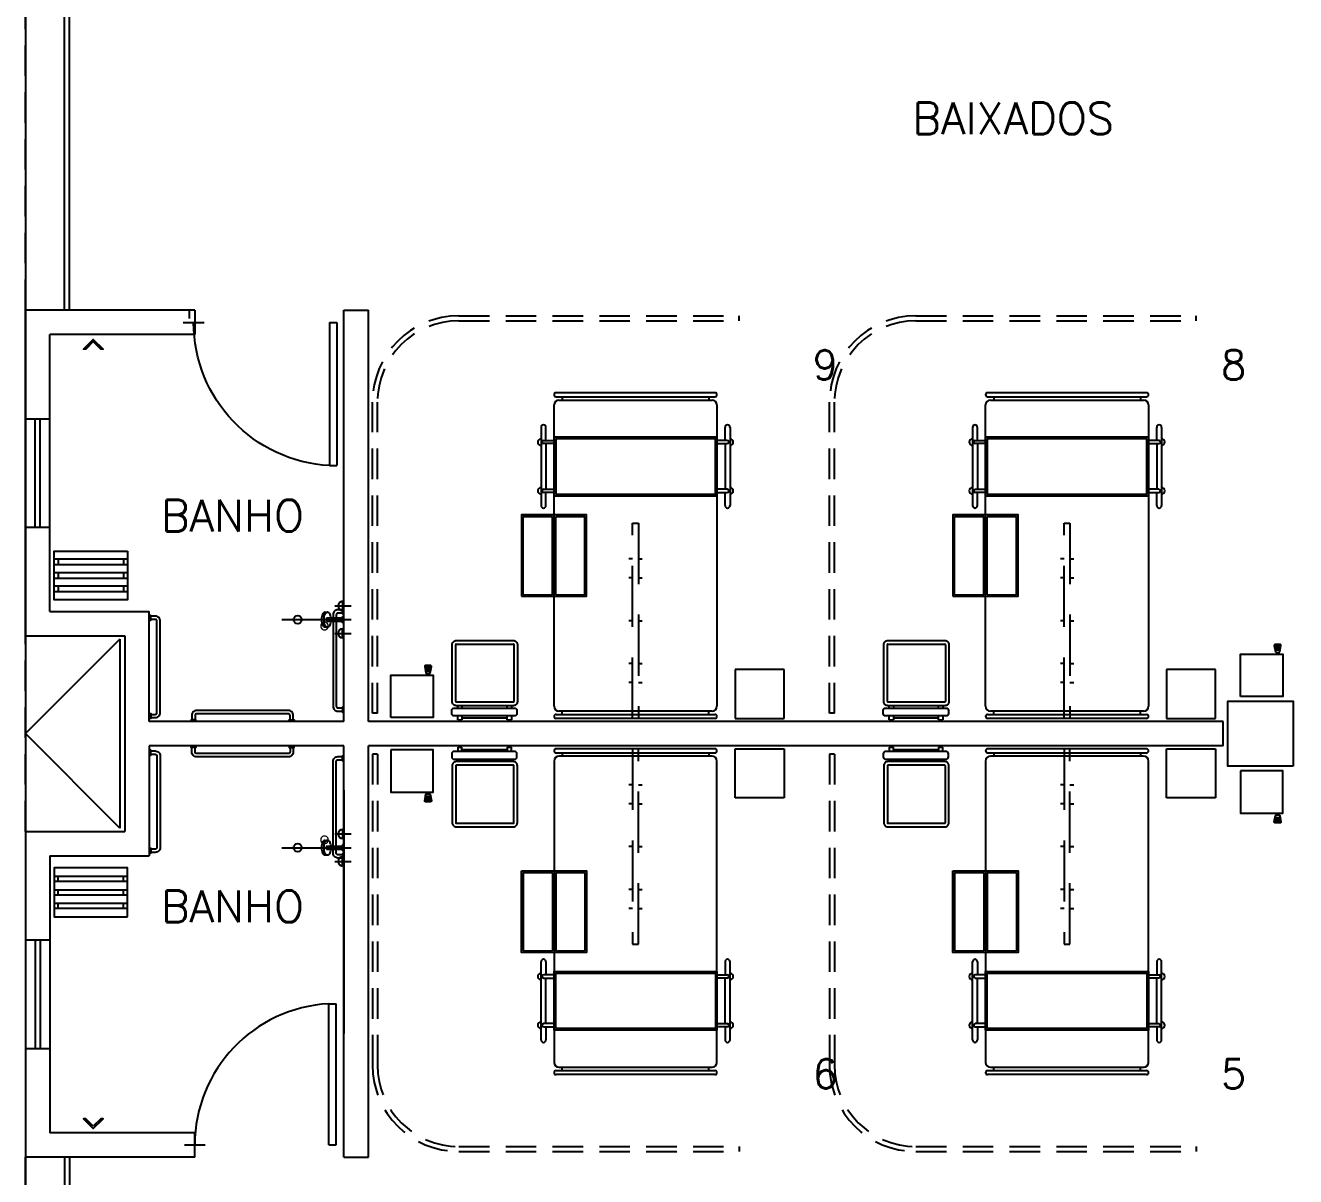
# Model space of a CAD drawing. Extents: x -358 to -207, y -206 to -105.
# Drawn here: x -296.29 to -288.5, y -187.15 to -180.08 of the extents above; entities that cross this region are included whole.
import ezdxf
from ezdxf.enums import TextEntityAlignment as Align

# ---------------------------------------------------------------- set-up
doc = ezdxf.new("R2010")
doc.units = 0
doc.header["$LTSCALE"] = 1.5
doc.header["$MEASUREMENT"] = 0
doc.linetypes.add('HIDDEN', pattern=[0.375, 0.25, -0.125])
doc.linetypes.add('HIDDEN2', pattern=[0.1875, 0.125, -0.0625])
doc.layers.get('0').update_dxf_attribs({"linetype": 'CONTINUOUS'})
for name, color, linetype in [('8CMOB01', 8, 'CONTINUOUS'), ('9CCOLUMNA', 5, 'CONTINUOUS'), ('AREAS', 253, 'CONTINUOUS'), ('CANCEL', 6, 'CONTINUOUS'), ('CCPTAS', 6, 'CONTINUOUS'), ('ESTRUCTURA', 5, 'CONTINUOUS'), ('MSAN', 6, 'CONTINUOUS'), ('PROY', 7, 'HIDDEN2'), ('RCMURO01', 3, 'CONTINUOUS'), ('TEXTOS', 2, 'CONTINUOUS'), ('ZCTEXT01', 2, 'CONTINUOUS')]:
    doc.layers.add(name, color=color, linetype=linetype)
doc.styles.add('REG-60', font='ROMANS.shx', dxfattribs={"height": 0.195})
doc.styles.add('REG-80', font='ROMANS.shx', dxfattribs={"height": 0.27})
doc.styles.add('REG80B', font='ROMANS.shx', dxfattribs={"width": 1.5, "height": 0.045})

# ---------------------------------------------------------------- blocks, each defined once
blk = doc.blocks.new('PTA-D')
for p, q in [((0.95, 0), (0.95, 1)), ((0.95, 1), (1, 1)), ((1, 0), (1, 1)), ((-0.0734, 0), (0.0734, 0)), ((0.95, 0), (1, 0))]:
    blk.add_line(p, q)
blk.add_arc((1.0023, -0.001), 1.0023, 92.99284, 179.94476)
blk = doc.blocks.new('BW')
at = {"layer": 'MSAN'}
for points in [[(-0.2774, 0.0259), (-0.2774, 0.0159), (-0.3074, 0.0159), (-0.3074, 0.0259)], [(0.2952, 0.0259), (0.2952, 0.0159), (0.3252, 0.0159), (0.3252, 0.0259)]]:
    blk.add_lwpolyline(points, dxfattribs=at)
for points in [[(0.3202, 0.0159), (0.3202, -0.0111, -0.414214), (0.2902, -0.0411), (-0.0411, -0.0411), (-0.2724, -0.0411, -0.414214), (-0.3024, -0.0111), (-0.3024, 0.0159)], [(0.3002, 0.0159), (0.3002, -0.0111, -0.414214), (0.2902, -0.0211), (-0.0411, -0.0211), (-0.2724, -0.0211, -0.414214), (-0.2824, -0.0111), (-0.2824, 0.0159)]]:
    blk.add_lwpolyline(points, format="xyb", dxfattribs=at)
blk = doc.blocks.new('6')
at = {"layer": 'MSAN'}
blk.add_lwpolyline([(0.0141, 0), (0.06, 0.0459), (0.06, 0.06), (0, 0), (0.06, -0.06), (0.06, -0.0459)], close=True, dxfattribs=at)
blk = doc.blocks.new('BA')
at = {"layer": 'MSAN'}
for p, q in [((-0.2271, 0.0975), (0.2229, 0.0975)), ((-0.2021, 0.0645), (-0.2021, 0.0975)), ((0.1979, 0.0645), (0.1979, 0.0975)), ((0.2229, 0.0645), (-0.2271, 0.0645)), ((-0.2271, 0.0145), (0.2229, 0.0145)), ((-0.2021, -0.0185), (-0.2021, 0.0145)), ((0.1979, -0.0185), (0.1979, 0.0145)), ((0.2229, -0.0185), (-0.2271, -0.0185)), ((-0.2271, -0.0685), (0.2229, -0.0685)), ((-0.2021, -0.1015), (-0.2021, -0.0685)), ((0.1979, -0.1015), (0.1979, -0.0685)), ((0.2229, -0.1015), (-0.2271, -0.1015))]:
    blk.add_line(p, q, dxfattribs=at)
blk.add_lwpolyline([(0.2229, -0.1515), (0.2229, -0.1015), (0.2229, -0.0685), (0.2229, -0.0185), (0.2229, 0.0145), (0.2229, 0.0645), (0.2229, 0.0975), (0.2229, 0.1485), (-0.2271, 0.1485), (-0.2271, 0.0975), (-0.2271, 0.0645), (-0.2271, 0.0145), (-0.2271, -0.0185), (-0.2271, -0.0685), (-0.2271, -0.1015), (-0.2271, -0.1515)], close=True, dxfattribs=at)

msp = doc.modelspace()

# ---------------------------------------------------------------- linework, layer by layer
at = {"layer": '8CMOB01', "color": 8, "linetype": 'HIDDEN2'}
for p, q in [((-293.6302, -181.8648), (-291.9102, -181.8648)), ((-293.6302, -181.8948), (-291.9102, -181.8948)), ((-290.8253, -181.8648), (-289.1053, -181.8648)), ((-290.8253, -181.8948), (-289.1053, -181.8948)), ((-294.1602, -184.3048), (-294.1602, -182.3948)), ((-294.1302, -184.3048), (-294.1302, -182.3948)), ((-291.3553, -184.3048), (-291.3553, -182.3948)), ((-291.3253, -184.3048), (-291.3253, -182.3948)), ((-294.1302, -184.3048), (-294.1602, -184.3048)), ((-291.3253, -184.3048), (-291.3553, -184.3048)), ((-294.1602, -184.5548), (-294.1602, -186.4648)), ((-294.1302, -184.5548), (-294.1602, -184.5548)), ((-294.1302, -184.5548), (-294.1302, -186.4648)), ((-291.3553, -184.5548), (-291.3553, -186.4648)), ((-291.3253, -184.5548), (-291.3553, -184.5548)), ((-291.3253, -184.5548), (-291.3253, -186.4648)), ((-293.6302, -186.9648), (-291.9102, -186.9648)), ((-293.6302, -186.9948), (-291.9102, -186.9948)), ((-290.8253, -186.9648), (-289.1053, -186.9648)), ((-290.8253, -186.9948), (-289.1053, -186.9948))]:
    msp.add_line(p, q, dxfattribs=at)
at = {"layer": '8CMOB01', "color": 8}
for p, q in [((-291.9102, -181.8948), (-291.9102, -181.8648)), ((-289.1053, -181.8948), (-289.1053, -181.8648)), ((-292.0585, -182.3367), (-293.0335, -182.3367)), ((-293.0335, -182.3617), (-292.0585, -182.3617)), ((-293.016, -182.3817), (-292.076, -182.3817)), ((-292.996, -182.3617), (-292.996, -182.3817)), ((-292.096, -182.3617), (-292.096, -182.3817)), ((-289.4102, -182.3367), (-290.3852, -182.3367)), ((-290.3852, -182.3617), (-289.4102, -182.3617)), ((-290.3677, -182.3817), (-289.4277, -182.3817)), ((-290.3477, -182.3617), (-290.3477, -182.3817)), ((-289.4477, -182.3617), (-289.4477, -182.3817)), ((-293.046, -184.2617), (-293.046, -182.4117)), ((-292.046, -182.4117), (-292.046, -184.2617)), ((-290.3977, -184.2617), (-290.3977, -182.4117)), ((-289.3977, -182.4117), (-289.3977, -184.2617)), ((-293.126, -182.5496), (-293.126, -183.0296)), ((-293.096, -182.6296), (-293.096, -182.5496)), ((-291.996, -182.6296), (-291.996, -182.5496)), ((-291.966, -182.5496), (-291.966, -183.0296)), ((-290.4777, -182.5496), (-290.4777, -183.0296)), ((-290.4477, -182.6296), (-290.4477, -182.5496)), ((-289.3477, -182.6296), (-289.3477, -182.5496)), ((-289.3177, -182.5496), (-289.3177, -183.0296)), ((-293.109, -182.6296), (-293.046, -182.6296)), ((-293.046, -182.6096), (-293.046, -182.9696)), ((-292.046, -182.6096), (-293.046, -182.6096)), ((-293.036, -182.6196), (-293.036, -182.9596)), ((-292.056, -182.6196), (-293.036, -182.6196)), ((-292.056, -182.9596), (-292.056, -182.6196)), ((-292.046, -182.9696), (-292.046, -182.6096)), ((-291.983, -182.6296), (-292.046, -182.6296)), ((-290.4606, -182.6296), (-290.3977, -182.6296)), ((-289.3977, -182.6096), (-290.3977, -182.6096)), ((-290.3977, -182.6096), (-290.3977, -182.9696)), ((-289.4077, -182.6196), (-290.3877, -182.6196)), ((-290.3877, -182.6196), (-290.3877, -182.9596)), ((-289.4077, -182.9596), (-289.4077, -182.6196)), ((-289.3977, -182.9696), (-289.3977, -182.6096)), ((-289.3347, -182.6296), (-289.3977, -182.6296)), ((-293.046, -182.6496), (-293.109, -182.6496)), ((-293.096, -182.6496), (-293.096, -182.9296)), ((-292.046, -182.6496), (-291.983, -182.6496)), ((-291.996, -182.6496), (-291.996, -182.9296)), ((-290.3977, -182.6496), (-290.4606, -182.6496)), ((-290.4477, -182.6496), (-290.4477, -182.9296)), ((-289.3977, -182.6496), (-289.3347, -182.6496)), ((-289.3477, -182.6496), (-289.3477, -182.9296)), ((-293.109, -182.9296), (-293.046, -182.9296)), ((-291.983, -182.9296), (-292.046, -182.9296)), ((-290.4606, -182.9296), (-290.3977, -182.9296)), ((-289.3347, -182.9296), (-289.3977, -182.9296)), ((-293.046, -182.9496), (-293.109, -182.9496)), ((-293.096, -183.0296), (-293.096, -182.9496)), ((-293.046, -182.9696), (-292.046, -182.9696)), ((-293.036, -182.9596), (-292.056, -182.9596)), ((-292.046, -182.9496), (-291.983, -182.9496)), ((-291.996, -183.0296), (-291.996, -182.9496)), ((-290.3977, -182.9496), (-290.4606, -182.9496)), ((-290.4477, -183.0296), (-290.4477, -182.9496)), ((-290.3977, -182.9696), (-289.3977, -182.9696)), ((-290.3877, -182.9596), (-289.4077, -182.9596)), ((-289.3977, -182.9496), (-289.3347, -182.9496)), ((-289.3477, -183.0296), (-289.3477, -182.9496)), ((-291.9347, -184.0367), (-291.9347, -184.3367)), ((-291.6347, -184.0367), (-291.9347, -184.0367)), ((-291.6347, -184.3367), (-291.6347, -184.0367)), ((-289.2864, -184.0367), (-289.2864, -184.3367)), ((-288.9864, -184.0367), (-289.2864, -184.0367)), ((-288.9864, -184.3367), (-288.9864, -184.0367)), ((-293.0335, -184.3117), (-292.0585, -184.3117)), ((-292.0585, -184.3367), (-293.0335, -184.3367)), ((-292.076, -184.2917), (-293.016, -184.2917)), ((-292.996, -184.3117), (-292.996, -184.2917)), ((-292.096, -184.3117), (-292.096, -184.2917)), ((-291.9347, -184.3367), (-291.6347, -184.3367)), ((-290.3852, -184.3117), (-289.4102, -184.3117)), ((-289.4102, -184.3367), (-290.3852, -184.3367)), ((-289.4277, -184.2917), (-290.3677, -184.2917)), ((-290.3477, -184.3117), (-290.3477, -184.2917)), ((-289.4477, -184.3117), (-289.4477, -184.2917)), ((-289.2864, -184.3367), (-288.9864, -184.3367)), ((-292.0585, -184.523), (-293.0335, -184.523)), ((-293.0335, -184.548), (-292.0585, -184.548)), ((-292.076, -184.568), (-293.016, -184.568)), ((-292.996, -184.548), (-292.996, -184.568)), ((-292.096, -184.548), (-292.096, -184.568)), ((-291.9347, -184.823), (-291.9347, -184.523)), ((-291.9347, -184.523), (-291.6347, -184.523)), ((-291.6347, -184.523), (-291.6347, -184.823)), ((-289.4102, -184.523), (-290.3852, -184.523)), ((-290.3852, -184.548), (-289.4102, -184.548)), ((-289.4277, -184.568), (-290.3677, -184.568)), ((-290.3477, -184.548), (-290.3477, -184.568)), ((-289.4477, -184.548), (-289.4477, -184.568)), ((-289.2864, -184.823), (-289.2864, -184.523)), ((-289.2864, -184.523), (-288.9864, -184.523)), ((-288.9864, -184.523), (-288.9864, -184.823)), ((-293.046, -184.598), (-293.046, -186.448)), ((-292.046, -186.448), (-292.046, -184.598)), ((-290.3977, -184.598), (-290.3977, -186.448)), ((-289.3977, -186.448), (-289.3977, -184.598)), ((-291.6347, -184.823), (-291.9347, -184.823)), ((-288.9864, -184.823), (-289.2864, -184.823)), ((-293.126, -186.3101), (-293.126, -185.8301)), ((-293.096, -185.8301), (-293.096, -185.9101)), ((-291.996, -185.8301), (-291.996, -185.9101)), ((-291.966, -186.3101), (-291.966, -185.8301)), ((-290.4777, -186.3101), (-290.4777, -185.8301)), ((-290.4477, -185.8301), (-290.4477, -185.9101)), ((-289.3477, -185.8301), (-289.3477, -185.9101)), ((-289.3177, -186.3101), (-289.3177, -185.8301)), ((-293.046, -185.9101), (-293.109, -185.9101)), ((-293.046, -186.2501), (-293.046, -185.8901)), ((-293.046, -185.8901), (-292.046, -185.8901)), ((-293.036, -186.2401), (-293.036, -185.9001)), ((-293.036, -185.9001), (-292.056, -185.9001)), ((-292.056, -185.9001), (-292.056, -186.2401)), ((-292.046, -185.8901), (-292.046, -186.2501)), ((-292.046, -185.9101), (-291.983, -185.9101)), ((-290.3977, -185.9101), (-290.4606, -185.9101)), ((-290.3977, -185.8901), (-289.3977, -185.8901)), ((-290.3977, -186.2501), (-290.3977, -185.8901)), ((-290.3877, -185.9001), (-289.4077, -185.9001)), ((-290.3877, -186.2401), (-290.3877, -185.9001)), ((-289.4077, -185.9001), (-289.4077, -186.2401)), ((-289.3977, -185.8901), (-289.3977, -186.2501)), ((-289.3977, -185.9101), (-289.3347, -185.9101)), ((-293.109, -185.9301), (-293.046, -185.9301)), ((-293.096, -186.2101), (-293.096, -185.9301)), ((-291.983, -185.9301), (-292.046, -185.9301)), ((-291.996, -186.2101), (-291.996, -185.9301)), ((-290.4606, -185.9301), (-290.3977, -185.9301)), ((-290.4477, -186.2101), (-290.4477, -185.9301)), ((-289.3347, -185.9301), (-289.3977, -185.9301)), ((-289.3477, -186.2101), (-289.3477, -185.9301)), ((-293.046, -186.2101), (-293.109, -186.2101)), ((-292.046, -186.2101), (-291.983, -186.2101)), ((-290.3977, -186.2101), (-290.4606, -186.2101)), ((-289.3977, -186.2101), (-289.3347, -186.2101)), ((-293.109, -186.2301), (-293.046, -186.2301)), ((-293.096, -186.2301), (-293.096, -186.3101)), ((-292.046, -186.2501), (-293.046, -186.2501)), ((-292.056, -186.2401), (-293.036, -186.2401)), ((-291.983, -186.2301), (-292.046, -186.2301)), ((-291.996, -186.2301), (-291.996, -186.3101)), ((-290.4606, -186.2301), (-290.3977, -186.2301)), ((-290.4477, -186.2301), (-290.4477, -186.3101)), ((-289.3977, -186.2501), (-290.3977, -186.2501)), ((-289.4077, -186.2401), (-290.3877, -186.2401)), ((-289.3347, -186.2301), (-289.3977, -186.2301)), ((-289.3477, -186.2301), (-289.3477, -186.3101)), ((-293.0335, -186.498), (-292.0585, -186.498)), ((-292.0585, -186.523), (-293.0335, -186.523)), ((-293.016, -186.478), (-292.076, -186.478)), ((-292.996, -186.498), (-292.996, -186.478)), ((-292.096, -186.498), (-292.096, -186.478)), ((-290.3852, -186.498), (-289.4102, -186.498)), ((-289.4102, -186.523), (-290.3852, -186.523)), ((-290.3677, -186.478), (-289.4277, -186.478)), ((-290.3477, -186.498), (-290.3477, -186.478)), ((-289.4477, -186.498), (-289.4477, -186.478)), ((-291.9102, -186.9648), (-291.9102, -186.9948)), ((-289.1053, -186.9648), (-289.1053, -186.9948))]:
    msp.add_line(p, q, dxfattribs=at)
at = {"layer": '8CMOB01', "color": 8, "linetype": 'Continuous'}
for p, q in [((-293.236, -183.0967), (-293.056, -183.0967)), ((-293.236, -183.5767), (-293.236, -183.0967)), ((-293.056, -183.5767), (-293.056, -183.0967)), ((-293.046, -183.5867), (-293.046, -183.0867)), ((-293.036, -183.0967), (-292.856, -183.0967)), ((-293.036, -183.5767), (-293.036, -183.0967)), ((-292.856, -183.5767), (-292.856, -183.0967)), ((-290.5877, -183.0967), (-290.4077, -183.0967)), ((-290.5877, -183.5767), (-290.5877, -183.0967)), ((-290.4077, -183.5767), (-290.4077, -183.0967)), ((-290.3977, -183.5867), (-290.3977, -183.0867)), ((-290.3877, -183.0967), (-290.2077, -183.0967)), ((-290.3877, -183.5767), (-290.3877, -183.0967)), ((-290.2077, -183.5767), (-290.2077, -183.0967)), ((-293.236, -183.5767), (-293.056, -183.5767)), ((-293.036, -183.5767), (-292.856, -183.5767)), ((-290.5877, -183.5767), (-290.4077, -183.5767)), ((-290.3877, -183.5767), (-290.2077, -183.5767)), ((-293.236, -185.283), (-293.236, -185.763)), ((-293.236, -185.283), (-293.056, -185.283)), ((-293.056, -185.283), (-293.056, -185.763)), ((-293.046, -185.273), (-293.046, -185.773)), ((-293.036, -185.283), (-293.036, -185.763)), ((-293.036, -185.283), (-292.856, -185.283)), ((-292.856, -185.283), (-292.856, -185.763)), ((-290.5877, -185.283), (-290.5877, -185.763)), ((-290.5877, -185.283), (-290.4077, -185.283)), ((-290.4077, -185.283), (-290.4077, -185.763)), ((-290.3977, -185.273), (-290.3977, -185.773)), ((-290.3877, -185.283), (-290.3877, -185.763)), ((-290.3877, -185.283), (-290.2077, -185.283)), ((-290.2077, -185.283), (-290.2077, -185.763)), ((-293.236, -185.763), (-293.056, -185.763)), ((-293.036, -185.763), (-292.856, -185.763)), ((-290.5877, -185.763), (-290.4077, -185.763)), ((-290.3877, -185.763), (-290.2077, -185.763))]:
    msp.add_line(p, q, dxfattribs=at)
at = {"layer": '8CMOB01', "linetype": 'HIDDEN'}
for p, q in [((-292.5635, -184.3367), (-292.5635, -183.1367)), ((-292.5285, -183.1367), (-292.5285, -184.3367)), ((-289.9152, -184.3367), (-289.9152, -183.1367)), ((-289.8802, -183.1367), (-289.8802, -184.3367)), ((-292.5635, -184.523), (-292.5635, -185.723)), ((-292.5285, -185.723), (-292.5285, -184.523)), ((-289.9152, -184.523), (-289.9152, -185.723)), ((-289.8802, -185.723), (-289.8802, -184.523))]:
    msp.add_line(p, q, dxfattribs=at)
at = {"layer": '8CMOB01'}
for p, q in [((-292.5635, -183.1367), (-292.5285, -183.1367)), ((-289.9152, -183.1367), (-289.8802, -183.1367)), ((-292.5635, -183.3569), (-292.5867, -183.3569)), ((-292.5285, -183.3569), (-292.5054, -183.3569)), ((-289.9152, -183.3569), (-289.9383, -183.3569)), ((-289.8802, -183.3569), (-289.857, -183.3569)), ((-292.5635, -183.4739), (-292.5867, -183.4739)), ((-292.5285, -183.4739), (-292.5054, -183.4739)), ((-289.9152, -183.4739), (-289.9383, -183.4739)), ((-289.8802, -183.4739), (-289.857, -183.4739)), ((-292.5635, -183.7367), (-292.5867, -183.7367)), ((-292.5285, -183.7367), (-292.5054, -183.7367)), ((-289.9152, -183.7367), (-289.9383, -183.7367)), ((-289.8802, -183.7367), (-289.857, -183.7367)), ((-288.8333, -183.9414), (-288.605, -183.9414)), ((-288.6261, -183.8859), (-288.585, -183.8859)), ((-288.6256, -183.8909), (-288.5855, -183.8909)), ((-288.6246, -183.8959), (-288.5865, -183.8959)), ((-288.6237, -183.9009), (-288.5874, -183.9009)), ((-288.6227, -183.9059), (-288.5884, -183.9059)), ((-288.6217, -183.9109), (-288.5893, -183.9109)), ((-288.6208, -183.9159), (-288.5903, -183.9159)), ((-288.608, -183.9314), (-288.608, -183.9414)), ((-288.603, -183.9314), (-288.603, -183.9414)), ((-293.8396, -184.0158), (-293.7985, -184.0158)), ((-293.8391, -184.0208), (-293.799, -184.0208)), ((-293.8381, -184.0258), (-293.8, -184.0258)), ((-293.8372, -184.0308), (-293.8009, -184.0308)), ((-293.8362, -184.0358), (-293.8019, -184.0358)), ((-292.5635, -183.9994), (-292.5867, -183.9994)), ((-292.5285, -183.9994), (-292.5054, -183.9994)), ((-289.9152, -183.9994), (-289.9383, -183.9994)), ((-289.8802, -183.9994), (-289.857, -183.9994)), ((-294.0469, -184.0713), (-293.8185, -184.0713)), ((-293.8353, -184.0408), (-293.8028, -184.0408)), ((-293.8343, -184.0458), (-293.8038, -184.0458)), ((-293.8216, -184.0613), (-293.8216, -184.0713)), ((-293.8166, -184.0613), (-293.8166, -184.0713)), ((-292.5635, -184.1164), (-292.5867, -184.1164)), ((-292.5285, -184.1164), (-292.5054, -184.1164)), ((-289.9152, -184.1164), (-289.9383, -184.1164)), ((-289.8802, -184.1164), (-289.857, -184.1164)), ((-292.5285, -184.3367), (-292.5635, -184.3367)), ((-289.8802, -184.3367), (-289.9152, -184.3367)), ((-292.5285, -184.523), (-292.5635, -184.523)), ((-289.8802, -184.523), (-289.9152, -184.523)), ((-294.0469, -184.7884), (-293.8185, -184.7884)), ((-293.8353, -184.8189), (-293.8028, -184.8189)), ((-293.8343, -184.8139), (-293.8038, -184.8139)), ((-293.8216, -184.7984), (-293.8216, -184.7884)), ((-293.8166, -184.7984), (-293.8166, -184.7884)), ((-292.5635, -184.7432), (-292.5867, -184.7432)), ((-292.5285, -184.7432), (-292.5054, -184.7432)), ((-289.9152, -184.7432), (-289.9383, -184.7432)), ((-289.8802, -184.7432), (-289.857, -184.7432)), ((-293.8396, -184.8439), (-293.7985, -184.8439)), ((-293.8391, -184.8389), (-293.799, -184.8389)), ((-293.8381, -184.8339), (-293.8, -184.8339)), ((-293.8372, -184.8289), (-293.8009, -184.8289)), ((-293.8362, -184.8239), (-293.8019, -184.8239)), ((-292.5635, -184.8602), (-292.5867, -184.8602)), ((-292.5285, -184.8602), (-292.5054, -184.8602)), ((-289.9152, -184.8602), (-289.9383, -184.8602)), ((-289.8802, -184.8602), (-289.857, -184.8602)), ((-288.8333, -184.9183), (-288.605, -184.9183)), ((-288.6261, -184.9738), (-288.585, -184.9738)), ((-288.6256, -184.9688), (-288.5855, -184.9688)), ((-288.6246, -184.9638), (-288.5865, -184.9638)), ((-288.6237, -184.9588), (-288.5874, -184.9588)), ((-288.6227, -184.9538), (-288.5884, -184.9538)), ((-288.6217, -184.9488), (-288.5893, -184.9488)), ((-288.6208, -184.9438), (-288.5903, -184.9438)), ((-288.608, -184.9283), (-288.608, -184.9183)), ((-288.603, -184.9283), (-288.603, -184.9183)), ((-292.5635, -185.123), (-292.5867, -185.123)), ((-292.5285, -185.123), (-292.5054, -185.123)), ((-289.9152, -185.123), (-289.9383, -185.123)), ((-289.8802, -185.123), (-289.857, -185.123)), ((-292.5635, -185.3858), (-292.5867, -185.3858)), ((-292.5285, -185.3858), (-292.5054, -185.3858)), ((-289.9152, -185.3858), (-289.9383, -185.3858)), ((-289.8802, -185.3858), (-289.857, -185.3858)), ((-292.5635, -185.5028), (-292.5867, -185.5028)), ((-292.5285, -185.5028), (-292.5054, -185.5028)), ((-289.9152, -185.5028), (-289.9383, -185.5028)), ((-289.8802, -185.5028), (-289.857, -185.5028)), ((-292.5635, -185.723), (-292.5285, -185.723)), ((-289.9152, -185.723), (-289.8802, -185.723))]:
    msp.add_line(p, q, dxfattribs=at)
at = {"layer": '8CMOB01', "linetype": 'ByBlock'}
for p, q in [((-293.2929, -183.8832), (-293.2929, -184.2332)), ((-290.6446, -183.8832), (-290.6446, -184.2332)), ((-293.2958, -184.2361), (-293.6458, -184.2361)), ((-293.6373, -184.2724), (-293.6373, -184.2582)), ((-293.6112, -184.2582), (-293.6112, -184.2724)), ((-293.334, -184.2724), (-293.334, -184.2582)), ((-293.3079, -184.2582), (-293.3079, -184.2724)), ((-290.6475, -184.2361), (-290.9975, -184.2361)), ((-290.989, -184.2724), (-290.989, -184.2582)), ((-290.9629, -184.2582), (-290.9629, -184.2724)), ((-290.6857, -184.2724), (-290.6857, -184.2582)), ((-290.6595, -184.2582), (-290.6595, -184.2724)), ((-293.6373, -184.346), (-293.6373, -184.3211)), ((-293.6373, -184.346), (-293.6112, -184.346)), ((-293.6112, -184.3211), (-293.6112, -184.346)), ((-293.6112, -184.3335), (-293.334, -184.3335)), ((-293.334, -184.346), (-293.334, -184.3211)), ((-293.334, -184.346), (-293.3079, -184.346)), ((-293.3079, -184.3211), (-293.3079, -184.346)), ((-290.989, -184.346), (-290.989, -184.3211)), ((-290.989, -184.346), (-290.9629, -184.346)), ((-290.9629, -184.3211), (-290.9629, -184.346)), ((-290.9629, -184.3335), (-290.6857, -184.3335)), ((-290.6857, -184.346), (-290.6857, -184.3211)), ((-290.6857, -184.346), (-290.6595, -184.346)), ((-290.6595, -184.3211), (-290.6595, -184.346)), ((-293.6373, -184.5137), (-293.6112, -184.5137)), ((-293.6373, -184.5137), (-293.6373, -184.5386)), ((-293.6112, -184.5386), (-293.6112, -184.5137)), ((-293.6112, -184.5261), (-293.334, -184.5261)), ((-293.334, -184.5137), (-293.3079, -184.5137)), ((-293.334, -184.5137), (-293.334, -184.5386)), ((-293.3079, -184.5386), (-293.3079, -184.5137)), ((-290.989, -184.5137), (-290.9629, -184.5137)), ((-290.989, -184.5137), (-290.989, -184.5386)), ((-290.9629, -184.5386), (-290.9629, -184.5137)), ((-290.9629, -184.5261), (-290.6857, -184.5261)), ((-290.6857, -184.5137), (-290.6595, -184.5137)), ((-290.6857, -184.5137), (-290.6857, -184.5386)), ((-290.6595, -184.5386), (-290.6595, -184.5137)), ((-293.2958, -184.6236), (-293.6458, -184.6236)), ((-293.6373, -184.5873), (-293.6373, -184.6015)), ((-293.6112, -184.6015), (-293.6112, -184.5873)), ((-293.334, -184.5873), (-293.334, -184.6015)), ((-293.3079, -184.6015), (-293.3079, -184.5873)), ((-293.2929, -184.9765), (-293.2929, -184.6265)), ((-290.6475, -184.6236), (-290.9975, -184.6236)), ((-290.989, -184.5873), (-290.989, -184.6015)), ((-290.9629, -184.6015), (-290.9629, -184.5873)), ((-290.6857, -184.5873), (-290.6857, -184.6015)), ((-290.6595, -184.6015), (-290.6595, -184.5873)), ((-290.6446, -184.9765), (-290.6446, -184.6265))]:
    msp.add_line(p, q, dxfattribs=at)
at = {"layer": '8CMOB01', "color": 8, "linetype": 'Continuous'}
for points in [[(-293.246, -183.5867), (-292.846, -183.5867), (-292.846, -183.0867), (-293.246, -183.0867)], [(-290.5977, -183.5867), (-290.1977, -183.5867), (-290.1977, -183.0867), (-290.5977, -183.0867)], [(-293.246, -185.273), (-292.846, -185.273), (-292.846, -185.773), (-293.246, -185.773)], [(-290.5977, -185.273), (-290.1977, -185.273), (-290.1977, -185.773), (-290.5977, -185.773)]]:
    msp.add_lwpolyline(points, close=True, dxfattribs=at)
at = {"layer": '8CMOB01', "linetype": 'ByBlock'}
for points in [[(-293.2958, -184.2582), (-293.6458, -184.2582, -0.414214), (-293.6708, -184.2332), (-293.6708, -183.8832, -0.414214), (-293.6458, -183.8582), (-293.2958, -183.8582, -0.414214), (-293.2708, -183.8832), (-293.2708, -184.2332, -0.414214)], [(-290.6475, -184.2582), (-290.9975, -184.2582, -0.414214), (-291.0225, -184.2332), (-291.0225, -183.8832, -0.414214), (-290.9975, -183.8582), (-290.6475, -183.8582, -0.414214), (-290.6225, -183.8832), (-290.6225, -184.2332, -0.414214)], [(-293.2889, -184.3211), (-293.6592, -184.3211, -0.414214), (-293.6742, -184.3061), (-293.6742, -184.2874, -0.414214), (-293.6592, -184.2724), (-293.2889, -184.2724, -0.414214), (-293.2739, -184.2874), (-293.2739, -184.3061, -0.414214)], [(-290.6406, -184.3211), (-291.0108, -184.3211, -0.414214), (-291.0258, -184.3061), (-291.0258, -184.2874, -0.414214), (-291.0108, -184.2724), (-290.6406, -184.2724, -0.414214), (-290.6256, -184.2874), (-290.6256, -184.3061, -0.414214)], [(-293.2889, -184.5386), (-293.6592, -184.5386, 0.414214), (-293.6742, -184.5536), (-293.6742, -184.5723, 0.414214), (-293.6592, -184.5873), (-293.2889, -184.5873, 0.414214), (-293.2739, -184.5723), (-293.2739, -184.5536, 0.414214)], [(-290.6406, -184.5386), (-291.0108, -184.5386, 0.414214), (-291.0258, -184.5536), (-291.0258, -184.5723, 0.414214), (-291.0108, -184.5873), (-290.6406, -184.5873, 0.414214), (-290.6256, -184.5723), (-290.6256, -184.5536, 0.414214)], [(-293.2958, -184.6015), (-293.6458, -184.6015, 0.414214), (-293.6708, -184.6265), (-293.6708, -184.9765, 0.414214), (-293.6458, -185.0015), (-293.2958, -185.0015, 0.414214), (-293.2708, -184.9765), (-293.2708, -184.6265, 0.414214)], [(-290.6475, -184.6015), (-290.9975, -184.6015, 0.414214), (-291.0225, -184.6265), (-291.0225, -184.9765, 0.414214), (-290.9975, -185.0015), (-290.6475, -185.0015, 0.414214), (-290.6225, -184.9765), (-290.6225, -184.6265, 0.414214)]]:
    msp.add_lwpolyline(points, format="xyb", close=True, dxfattribs=at)
for points in [[(-293.6487, -184.2332), (-293.6487, -183.8832)], [(-293.6458, -183.8803), (-293.2958, -183.8803)], [(-291.0004, -184.2332), (-291.0004, -183.8832)], [(-290.9975, -183.8803), (-290.6475, -183.8803)], [(-293.6487, -184.6265), (-293.6487, -184.9765)], [(-291.0004, -184.6265), (-291.0004, -184.9765)], [(-293.6458, -184.9794), (-293.2958, -184.9794)], [(-290.9975, -184.9794), (-290.6475, -184.9794)]]:
    msp.add_lwpolyline(points, dxfattribs=at)
at = {"layer": '8CMOB01'}
for points in [[(-288.5925, -183.9276), (-288.585, -183.8883, 0.487928), (-288.5899, -183.882), (-288.6212, -183.882, 0.487928), (-288.6261, -183.8883), (-288.6186, -183.9276, 0.344151), (-288.6137, -183.9314), (-288.5974, -183.9314, 0.344151)], [(-293.806, -184.0575), (-293.7985, -184.0182, 0.487928), (-293.8034, -184.0119), (-293.8347, -184.0119, 0.487928), (-293.8396, -184.0182), (-293.8321, -184.0575, 0.344151), (-293.8272, -184.0613), (-293.8109, -184.0613, 0.344151)], [(-293.806, -184.8022), (-293.7985, -184.8415, -0.487928), (-293.8034, -184.8477), (-293.8347, -184.8477, -0.487928), (-293.8396, -184.8415), (-293.8321, -184.8022, -0.344151), (-293.8272, -184.7984), (-293.8109, -184.7984, -0.344151)], [(-288.5925, -184.9321), (-288.585, -184.9714, -0.487928), (-288.5899, -184.9776), (-288.6212, -184.9776, -0.487928), (-288.6261, -184.9714), (-288.6186, -184.9321, -0.344151), (-288.6137, -184.9283), (-288.5974, -184.9283, -0.344151)]]:
    msp.add_lwpolyline(points, format="xyb", close=True, dxfattribs=at)
for points in [[(-288.8333, -184.2014), (-288.8333, -183.9414), (-288.5733, -183.9414), (-288.5733, -184.2014)], [(-294.0469, -184.3313), (-294.0469, -184.0713), (-293.7869, -184.0713), (-293.7869, -184.3313)], [(-294.0469, -184.5284), (-294.0469, -184.7884), (-293.7869, -184.7884), (-293.7869, -184.5284)], [(-288.8333, -184.6583), (-288.8333, -184.9183), (-288.5733, -184.9183), (-288.5733, -184.6583)]]:
    msp.add_lwpolyline(points, close=True, dxfattribs=at)
at = {"layer": '8CMOB01', "color": 8, "linetype": 'HIDDEN2'}
for centre, radius, start, end in [((-293.6302, -182.3948), 0.53, 90, 180), ((-293.6302, -182.3948), 0.5, 90, 180), ((-290.8253, -182.3948), 0.53, 90, 180), ((-290.8253, -182.3948), 0.5, 90, 180), ((-293.6302, -186.4648), 0.53, 180, 270), ((-293.6302, -186.4648), 0.5, 180, 270), ((-290.8253, -186.4648), 0.53, 180, 270), ((-290.8253, -186.4648), 0.5, 180, 270)]:
    msp.add_arc(centre, radius, start, end, dxfattribs=at)
at = {"layer": '8CMOB01', "color": 8}
for centre, radius, start, end in [((-293.0335, -182.3492), 0.0125, 90, 270), ((-293.016, -182.4117), 0.03, 90, 180), ((-292.076, -182.4117), 0.03, 0, 90), ((-292.0585, -182.3492), 0.0125, 270, 90), ((-290.3852, -182.3492), 0.0125, 90, 270), ((-290.3677, -182.4117), 0.03, 90, 180), ((-289.4277, -182.4117), 0.03, 0, 90), ((-289.4102, -182.3492), 0.0125, 270, 90), ((-293.111, -182.5496), 0.015, 0, 180), ((-291.981, -182.5496), 0.015, 0, 180), ((-290.4627, -182.5496), 0.015, 0, 180), ((-289.3327, -182.5496), 0.015, 0, 180), ((-293.126, -182.6396), 0.02, 90, 270), ((-293.109, -182.6396), 0.01, 90, 270), ((-291.983, -182.6396), 0.01, 270, 90), ((-291.966, -182.6396), 0.02, 270, 90), ((-290.4777, -182.6396), 0.02, 90, 270), ((-290.4606, -182.6396), 0.01, 90, 270), ((-289.3347, -182.6396), 0.01, 270, 90), ((-289.3177, -182.6396), 0.02, 270, 90), ((-293.126, -182.9396), 0.02, 90, 270), ((-293.109, -182.9396), 0.01, 90, 270), ((-291.983, -182.9396), 0.01, 270, 90), ((-291.966, -182.9396), 0.02, 270, 90), ((-290.4777, -182.9396), 0.02, 90, 270), ((-290.4606, -182.9396), 0.01, 90, 270), ((-289.3347, -182.9396), 0.01, 270, 90), ((-289.3177, -182.9396), 0.02, 270, 90), ((-293.111, -183.0296), 0.015, 180, 0), ((-291.981, -183.0296), 0.015, 180, 0), ((-290.4627, -183.0296), 0.015, 180, 0), ((-289.3327, -183.0296), 0.015, 180, 0), ((-293.016, -184.2617), 0.03, 180, 270), ((-292.076, -184.2617), 0.03, 270, 0), ((-290.3677, -184.2617), 0.03, 180, 270), ((-289.4277, -184.2617), 0.03, 270, 0), ((-293.0335, -184.3242), 0.0125, 90, 270), ((-292.0585, -184.3242), 0.0125, 270, 90), ((-290.3852, -184.3242), 0.0125, 90, 270), ((-289.4102, -184.3242), 0.0125, 270, 90), ((-293.0335, -184.5355), 0.0125, 90, 270), ((-293.016, -184.598), 0.03, 90, 180), ((-292.076, -184.598), 0.03, 0, 90), ((-292.0585, -184.5355), 0.0125, 270, 90), ((-290.3852, -184.5355), 0.0125, 90, 270), ((-290.3677, -184.598), 0.03, 90, 180), ((-289.4277, -184.598), 0.03, 0, 90), ((-289.4102, -184.5355), 0.0125, 270, 90), ((-293.111, -185.8301), 0.015, 0, 180), ((-291.981, -185.8301), 0.015, 0, 180), ((-290.4627, -185.8301), 0.015, 0, 180), ((-289.3327, -185.8301), 0.015, 0, 180), ((-293.126, -185.9201), 0.02, 90, 270), ((-293.109, -185.9201), 0.01, 90, 270), ((-291.983, -185.9201), 0.01, 270, 90), ((-291.966, -185.9201), 0.02, 270, 90), ((-290.4777, -185.9201), 0.02, 90, 270), ((-290.4606, -185.9201), 0.01, 90, 270), ((-289.3347, -185.9201), 0.01, 270, 90), ((-289.3177, -185.9201), 0.02, 270, 90), ((-293.126, -186.2201), 0.02, 90, 270), ((-293.109, -186.2201), 0.01, 90, 270), ((-291.983, -186.2201), 0.01, 270, 90), ((-291.966, -186.2201), 0.02, 270, 90), ((-290.4777, -186.2201), 0.02, 90, 270), ((-290.4606, -186.2201), 0.01, 90, 270), ((-289.3347, -186.2201), 0.01, 270, 90), ((-289.3177, -186.2201), 0.02, 270, 90), ((-293.111, -186.3101), 0.015, 180, 0), ((-291.981, -186.3101), 0.015, 180, 0), ((-290.4627, -186.3101), 0.015, 180, 0), ((-289.3327, -186.3101), 0.015, 180, 0), ((-293.016, -186.448), 0.03, 180, 270), ((-292.076, -186.448), 0.03, 270, 0), ((-290.3677, -186.448), 0.03, 180, 270), ((-289.4277, -186.448), 0.03, 270, 0), ((-293.0335, -186.5105), 0.0125, 90, 270), ((-292.0585, -186.5105), 0.0125, 270, 90), ((-290.3852, -186.5105), 0.0125, 90, 270), ((-289.4102, -186.5105), 0.0125, 270, 90)]:
    msp.add_arc(centre, radius, start, end, dxfattribs=at)
at = {"layer": '8CMOB01', "linetype": 'ByBlock'}
for centre, start, end in [((-293.6458, -183.8832), 90, 180), ((-293.2958, -183.8832), 0, 90), ((-290.9975, -183.8832), 90, 180), ((-290.6475, -183.8832), 0, 90), ((-293.6458, -184.2332), 180, 270), ((-293.2958, -184.2332), 270, 0), ((-290.9975, -184.2332), 180, 270), ((-290.6475, -184.2332), 270, 0), ((-293.6458, -184.6265), 90, 180), ((-293.2958, -184.6265), 0, 90), ((-290.9975, -184.6265), 90, 180), ((-290.6475, -184.6265), 0, 90), ((-293.6458, -184.9765), 180, 270), ((-293.2958, -184.9765), 270, 0), ((-290.9975, -184.9765), 180, 270), ((-290.6475, -184.9765), 270, 0)]:
    msp.add_arc(centre, 0.0029, start, end, dxfattribs=at)
at = {"layer": '9CCOLUMNA'}
msp.add_lwpolyline([(-288.5102, -184.6298), (-288.9102, -184.6298), (-288.9102, -184.2298), (-288.5102, -184.2298)], close=True, dxfattribs=at)
at = {"layer": 'AREAS'}
msp.add_lwpolyline([(-273.9302, -192.0098), (-273.9302, -141.0298), (-296.2902, -141.0298), (-296.2902, -192.0098)], close=True, dxfattribs=at)
at = {"layer": 'CANCEL', "ltscale": 0.06}
for p, q in [((-296.0502, -181.8298), (-296.0502, -179.3548)), ((-296.0202, -181.8298), (-296.0202, -179.3548)), ((-296.2902, -183.1632), (-296.2902, -182.4965)), ((-296.2302, -183.1632), (-296.2302, -182.4965)), ((-296.2002, -183.1632), (-296.2002, -182.4965)), ((-296.1402, -183.1632), (-296.1402, -182.4965)), ((-296.2902, -185.6965), (-296.2902, -186.3632)), ((-296.2302, -185.6965), (-296.2302, -186.3632)), ((-296.2002, -185.6965), (-296.2002, -186.3632)), ((-296.1402, -185.6965), (-296.1402, -186.3632)), ((-296.0502, -187.0298), (-296.0502, -189.5048)), ((-296.0202, -187.0298), (-296.0202, -189.5048))]:
    msp.add_line(p, q, dxfattribs=at)
at = {"layer": 'CCPTAS'}
msp.add_line((-295.2826, -181.8814), (-295.2826, -181.8314), dxfattribs=at)
at = {"layer": 'ESTRUCTURA', "ltscale": 0.06}
for p, q in [((-295.7102, -183.8498), (-296.2902, -184.4298)), ((-295.7102, -183.8498), (-295.7102, -185.0098)), ((-295.7102, -185.0098), (-296.2902, -184.4298))]:
    msp.add_line(p, q, dxfattribs=at)
at = {"layer": 'MSAN', "color": 6}
for p, q in [((-294.3913, -183.6455), (-294.2917, -183.6455)), ((-294.3442, -183.6172), (-294.3442, -183.6737)), ((-294.4503, -183.685), (-294.4365, -183.685)), ((-294.4396, -183.7198), (-294.3432, -183.7198)), ((-294.3432, -183.7098), (-294.3352, -183.7098)), ((-294.3432, -183.7498), (-294.3432, -183.7098)), ((-294.7175, -183.7298), (-294.2915, -183.7298)), ((-294.4503, -183.7747), (-294.4365, -183.7747)), ((-294.4396, -183.7398), (-294.3432, -183.7398)), ((-294.3442, -183.8424), (-294.3442, -183.786)), ((-294.3432, -183.7498), (-294.3352, -183.7498)), ((-294.3913, -183.8142), (-294.2917, -183.8142)), ((-294.3913, -185.0455), (-294.2917, -185.0455)), ((-294.3442, -185.0172), (-294.3442, -185.0737)), ((-294.7175, -185.1298), (-294.2915, -185.1298)), ((-294.4503, -185.085), (-294.4365, -185.085)), ((-294.4396, -185.1198), (-294.3432, -185.1198)), ((-294.3432, -185.1098), (-294.3432, -185.1498)), ((-294.3432, -185.1098), (-294.3352, -185.1098)), ((-294.4503, -185.1747), (-294.4365, -185.1747)), ((-294.4396, -185.1398), (-294.3432, -185.1398)), ((-294.3442, -185.2424), (-294.3442, -185.186)), ((-294.3432, -185.1498), (-294.3352, -185.1498)), ((-294.3913, -185.2142), (-294.2917, -185.2142))]:
    msp.add_line(p, q, dxfattribs=at)
for centre in [(-294.6191, -183.7298), (-294.6191, -185.1298)]:
    msp.add_circle(centre, 0.025, dxfattribs=at)
for centre, radius, start, end in [((-294.3435, -183.6455), 0.0282, 91.38672, 268.61328), ((-294.3891, -183.7298), 0.0848, 167.68533, 180), ((-294.4194, -183.7232), 0.0538, 152.20938, 167.68533), ((-294.4385, -183.7132), 0.0323, 128.16514, 152.20938), ((-294.3754, -183.7298), 0.0848, 167.68533, 180), ((-294.4503, -183.6981), 0.0131, 90, 128.16514), ((-294.4056, -183.7232), 0.0538, 152.20938, 167.68533), ((-294.4247, -183.7132), 0.0323, 128.16514, 152.20938), ((-294.4365, -183.6981), 0.0131, 90, 128.16514), ((-294.4183, -183.7298), 0.0253, 170.72338, 180), ((-294.4289, -183.7281), 0.0145, 158.47914, 170.72338), ((-294.4355, -183.7255), 0.0074, 136.40865, 158.47914), ((-294.4396, -183.7216), 0.00175, 90, 136.40865), ((-294.4365, -183.6981), 0.0131, 51.83486, 90), ((-294.4484, -183.7132), 0.0323, 27.79062, 51.83486), ((-294.4674, -183.7232), 0.0538, 12.31467, 27.79062), ((-294.4977, -183.7298), 0.0848, 6.77455, 12.31467), ((-294.3891, -183.7298), 0.0848, 180, 192.31467), ((-294.4194, -183.7364), 0.0538, 192.31467, 207.79062), ((-294.4385, -183.7465), 0.0323, 207.79062, 231.83486), ((-294.3754, -183.7298), 0.0848, 180, 192.31467), ((-294.4503, -183.7616), 0.0131, 231.83486, 270), ((-294.4056, -183.7364), 0.0538, 192.31467, 207.79062), ((-294.4247, -183.7465), 0.0323, 207.79062, 231.83486), ((-294.4365, -183.7616), 0.0131, 231.83486, 270), ((-294.4183, -183.7298), 0.0253, 180, 189.27662), ((-294.4289, -183.7316), 0.0145, 189.27662, 201.52086), ((-294.4355, -183.7342), 0.0074, 201.52086, 223.59135), ((-294.4396, -183.7381), 0.00175, 223.59135, 270), ((-294.4365, -183.7616), 0.0131, 270, 308.16514), ((-294.4484, -183.7465), 0.0323, 308.16514, 332.20938), ((-294.4674, -183.7364), 0.0538, 332.20938, 347.68533), ((-294.4977, -183.7298), 0.0848, 347.68533, 353.22545), ((-294.3435, -183.8142), 0.0282, 91.38672, 268.61328), ((-294.3435, -185.0455), 0.0282, 91.38672, 268.61328), ((-294.3891, -185.1298), 0.0848, 167.68533, 180), ((-294.3891, -185.1298), 0.0848, 180, 192.31467), ((-294.4194, -185.1232), 0.0538, 152.20938, 167.68533), ((-294.4385, -185.1132), 0.0323, 128.16514, 152.20938), ((-294.3754, -185.1298), 0.0848, 167.68533, 180), ((-294.3754, -185.1298), 0.0848, 180, 192.31467), ((-294.4503, -185.0981), 0.0131, 90, 128.16514), ((-294.4056, -185.1232), 0.0538, 152.20938, 167.68533), ((-294.4247, -185.1132), 0.0323, 128.16514, 152.20938), ((-294.4365, -185.0981), 0.0131, 90, 128.16514), ((-294.4183, -185.1298), 0.0253, 170.72338, 180), ((-294.4183, -185.1298), 0.0253, 180, 189.27662), ((-294.4289, -185.1281), 0.0145, 158.47914, 170.72338), ((-294.4355, -185.1255), 0.0074, 136.40865, 158.47914), ((-294.4396, -185.1216), 0.00175, 90, 136.40865), ((-294.4365, -185.0981), 0.0131, 51.83486, 90), ((-294.4484, -185.1132), 0.0323, 27.79062, 51.83486), ((-294.4674, -185.1232), 0.0538, 12.31467, 27.79062), ((-294.4977, -185.1298), 0.0848, 6.77455, 12.31467), ((-294.4194, -185.1364), 0.0538, 192.31467, 207.79062), ((-294.4385, -185.1465), 0.0323, 207.79062, 231.83486), ((-294.4503, -185.1616), 0.0131, 231.83486, 270), ((-294.4056, -185.1364), 0.0538, 192.31467, 207.79062), ((-294.4247, -185.1465), 0.0323, 207.79062, 231.83486), ((-294.4365, -185.1616), 0.0131, 231.83486, 270), ((-294.4289, -185.1316), 0.0145, 189.27662, 201.52086), ((-294.4355, -185.1342), 0.0074, 201.52086, 223.59135), ((-294.4396, -185.1381), 0.00175, 223.59135, 270), ((-294.4365, -185.1616), 0.0131, 270, 308.16514), ((-294.4484, -185.1465), 0.0323, 308.16514, 332.20938), ((-294.4674, -185.1364), 0.0538, 332.20938, 347.68533), ((-294.4977, -185.1298), 0.0848, 347.68533, 353.22545), ((-294.3435, -185.2142), 0.0282, 91.38672, 268.61328)]:
    msp.add_arc(centre, radius, start, end, dxfattribs=at)
at = {"layer": 'PROY'}
for p, q in [((-296.2902, -181.8298), (-296.2902, -179.3548)), ((-296.2902, -185.0298), (-296.2902, -183.8298)), ((-296.2902, -189.5048), (-296.2902, -187.0298))]:
    msp.add_line(p, q, dxfattribs=at)
at = {"layer": 'RCMURO01'}
for p, q in [((-295.2507, -181.8298), (-296.2902, -181.8298)), ((-296.2902, -182.4965), (-296.2902, -181.8298)), ((-294.3352, -184.3548), (-294.3352, -181.8298)), ((-294.3352, -181.8298), (-294.1852, -181.8298)), ((-294.1852, -184.3548), (-294.1852, -181.8298)), ((-295.2507, -181.9798), (-296.1402, -181.9798)), ((-296.1402, -182.4965), (-296.1402, -181.9798)), ((-294.3352, -184.0832), (-294.3352, -182.5882)), ((-296.2902, -183.8298), (-296.2902, -183.1632)), ((-296.1402, -183.6798), (-296.1402, -183.1632)), ((-296.1402, -183.6798), (-295.5302, -183.6798)), ((-295.5302, -184.3548), (-295.5302, -183.6798)), ((-296.2902, -183.8298), (-295.6802, -183.8298)), ((-295.6802, -183.8298), (-295.6802, -185.0298)), ((-294.3352, -184.3548), (-295.5302, -184.3548)), ((-288.9402, -184.3548), (-294.1852, -184.3548)), ((-288.9402, -184.5048), (-288.9402, -184.3548)), ((-294.3352, -184.5048), (-295.5302, -184.5048)), ((-295.5302, -184.5048), (-295.5302, -185.1798)), ((-294.3352, -187.0298), (-294.3352, -184.5048)), ((-288.9402, -184.5048), (-294.1852, -184.5048)), ((-294.1852, -187.0298), (-294.1852, -184.5048)), ((-294.3352, -184.7765), (-294.3352, -186.2715)), ((-296.2902, -185.0298), (-296.2902, -185.6965)), ((-296.2902, -185.0298), (-295.6802, -185.0298)), ((-296.1402, -185.1798), (-296.1402, -185.6965)), ((-296.1402, -185.1798), (-295.5302, -185.1798)), ((-296.2902, -186.3632), (-296.2902, -187.0298)), ((-296.1402, -186.3632), (-296.1402, -186.8798)), ((-295.2507, -186.8798), (-296.1402, -186.8798)), ((-295.2507, -187.0298), (-296.2902, -187.0298)), ((-294.3352, -187.0298), (-294.1852, -187.0298))]:
    msp.add_line(p, q, dxfattribs=at)
at = {"layer": 'RCMURO01', "ltscale": 0.06}
for p, q in [((-295.2507, -181.8298), (-295.2507, -181.9798)), ((-296.2902, -182.4965), (-296.1402, -182.4965)), ((-296.2902, -183.1632), (-296.1402, -183.1632)), ((-296.2902, -185.6965), (-296.1402, -185.6965)), ((-296.2902, -186.3632), (-296.1402, -186.3632)), ((-295.2507, -187.0298), (-295.2507, -186.8798))]:
    msp.add_line(p, q, dxfattribs=at)

# ---------------------------------------------------------------- block references
at = {"xscale": -1}
for name, p, rotation in [('BA', (-295.8864, -183.4602), 180), ('BW', (-295.5043, -184.0112), 90), ('BW', (-294.361, -183.9897), 270), ('BW', (-294.9665, -184.329), 180)]:
    msp.add_blockref(name, p, dxfattribs=dict(at, rotation=rotation))
for name, p in [('BW', (-294.9665, -184.5307)), ('BA', (-295.8864, -185.4027))]:
    msp.add_blockref(name, p)
for p, rotation in [((-295.5043, -184.8564), 90), ((-294.361, -184.8732), 270)]:
    msp.add_blockref('BW', p, dxfattribs=dict(rotation=rotation))
at = {"layer": 'CCPTAS', "xscale": -0.8776840019440972, "yscale": 0.8776840019440972, "zscale": 0.8776840019440972, "rotation": 180}
msp.add_blockref('PTA-D', (-295.2576, -181.9064), dxfattribs=at)
at = {"layer": 'CCPTAS', "xscale": 0.8666361207429207, "yscale": 0.8666361207429207, "zscale": 0.8666361207429207}
msp.add_blockref('PTA-D', (-295.2507, -186.9548), dxfattribs=at)
at = {"layer": 'TEXTOS', "xscale": -1, "rotation": 90}
msp.add_blockref('6', (-295.8736, -182.0092), dxfattribs=at)
at = {"layer": 'TEXTOS', "rotation": 90}
msp.add_blockref('6', (-295.8736, -186.8537), dxfattribs=at)

# ---------------------------------------------------------------- texts
at = {"style": 'REG-60'}
for s, p in [('BAIXADOS', (-290.8465, -180.7499)), ('BANHO', (-295.458, -183.1887)), ('BANHO', (-295.458, -185.5877))]:
    msp.add_text(s, height=0.195, dxfattribs=at).set_placement(p)
at = {"layer": 'TEXTOS', "style": 'REG80B', "width": 1.5}
for p in [(-294.4321, -183.8006), (-294.4321, -185.1137)]:
    msp.add_text('O', height=0.045, rotation=90, dxfattribs=at).set_placement(p)
at = {"layer": 'ZCTEXT01', "style": 'REG-80'}
for s, p in [('9', (-291.3814, -182.2561)), ('8', (-288.8757, -182.2561)), ('6', (-291.3814, -186.6077)), ('5', (-288.8757, -186.6077))]:
    msp.add_text(s, height=0.18, dxfattribs=at).set_placement(p, align=Align.CENTER)

doc.saveas('drawing.dxf')
